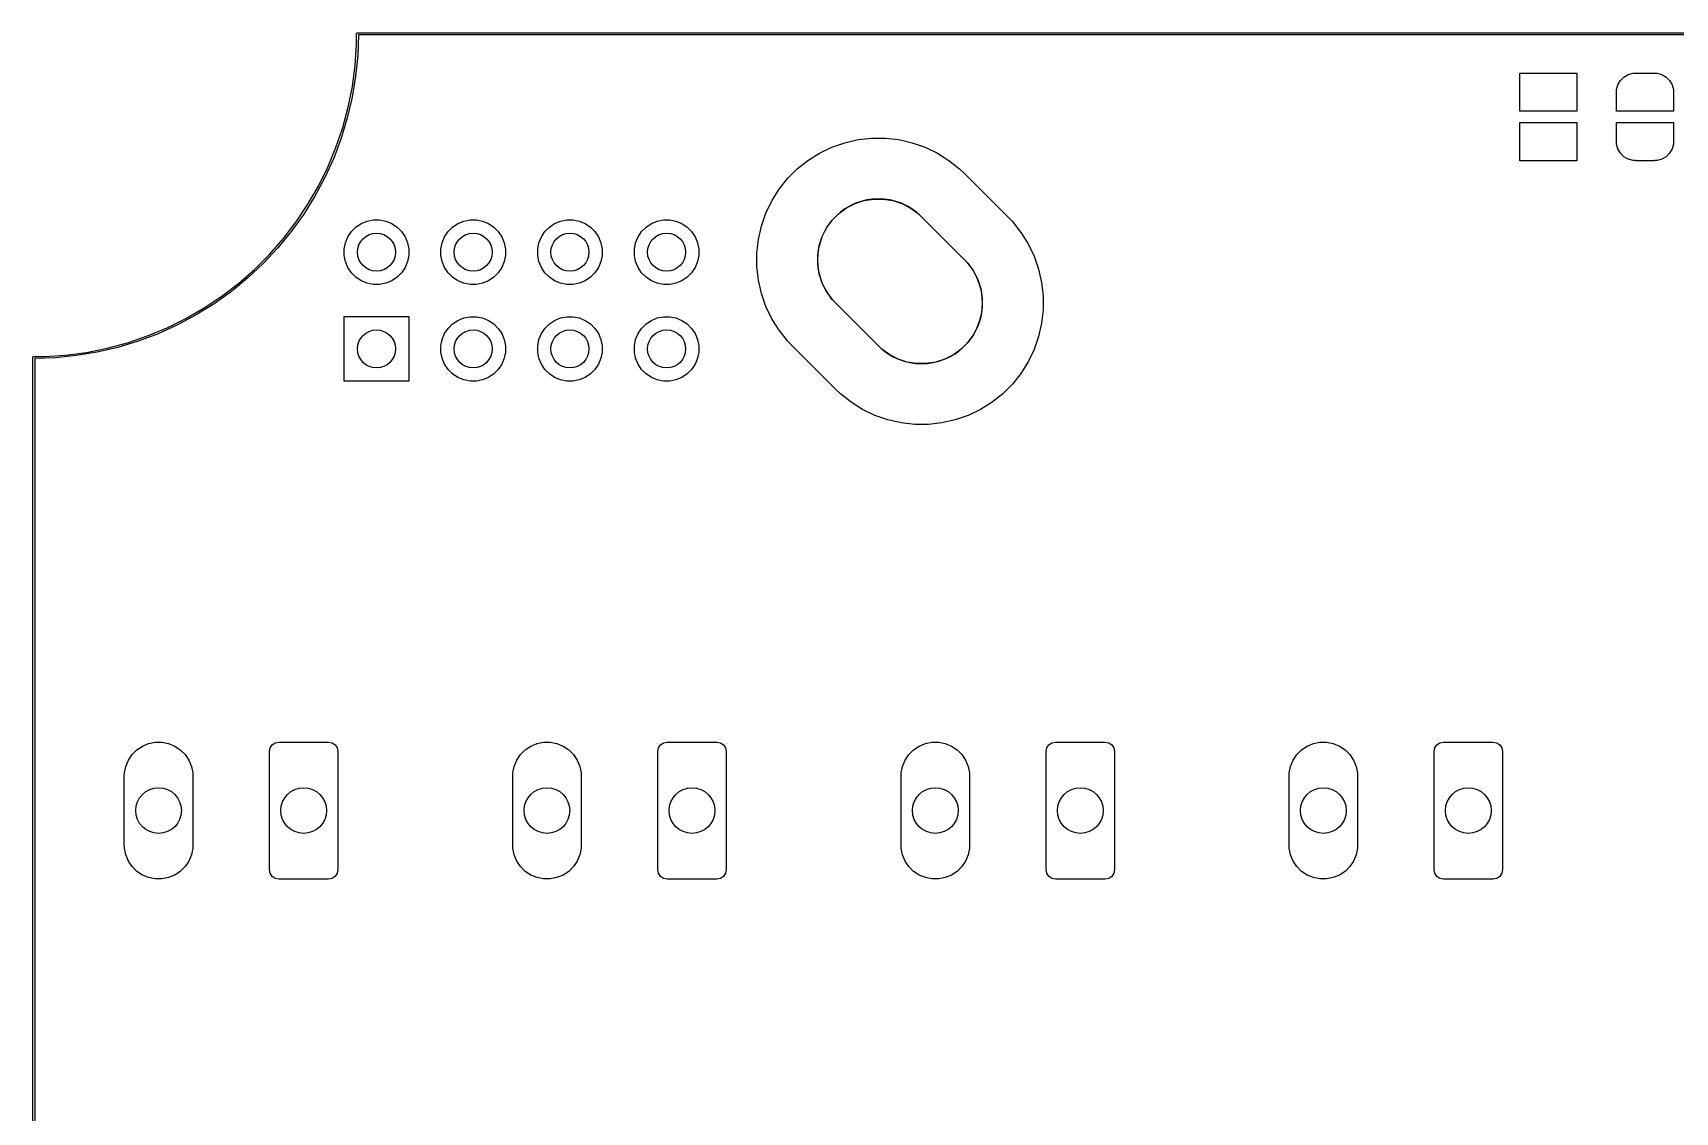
# Model space of a CAD drawing. Extents: x 89 to 178, y -115 to -57.
# Drawn here: x 88.97 to 132.11, y -85.32 to -56.97 of the extents above; entities that cross this region are included whole.
import ezdxf

# ---------------------------------------------------------------- set-up
doc = ezdxf.new("R2010")
doc.units = 0
doc.layers.add('BLACK', color=7, linetype='CONTINUOUS')

msp = doc.modelspace()

# ---------------------------------------------------------------- linework, layer by layer
at = {"layer": 'BLACK', "linetype": 'CONTINUOUS'}
for p, q in [((97.438709, -57.83114), (97.475, -57.277443)), ((97.475, -57), (97.476903, -56.994143)), ((97.475, -57.277443), (97.475, -57)), ((97.476903, -56.990433), (97.478689, -56.988646)), ((97.476903, -56.994143), (97.476903, -56.990433)), ((97.478689, -56.988646), (97.479775, -56.985305)), ((97.479775, -56.985305), (97.488023, -56.979312)), ((97.488023, -56.979312), (97.490433, -56.976903)), ((97.490433, -56.976903), (97.491682, -56.976654)), ((97.491682, -56.976654), (97.492275, -56.976224)), ((97.492275, -56.976224), (97.493847, -56.976224)), ((97.493847, -56.976224), (97.5, -56.975)), ((97.5, -56.975), (169.5, -56.975)), ((97.524182, -57.025), (97.506747, -57.557562)), ((169.47582, -57.025), (97.524182, -57.025)), ((97.506747, -57.557562), (97.452067, -58.112736)), ((97.452067, -58.112736), (97.361195, -58.663145)), ((97.366282, -58.381279), (97.438709, -57.83114)), ((128.028, -59.032), (128.028, -58.032)), ((128.028, -58.032), (129.528, -58.032)), ((129.528, -58.032), (129.528, -59.032)), ((130.60606, -58.340658), (130.671323, -58.227619)), ((130.671323, -58.227619), (130.763619, -58.135323)), ((130.763619, -58.135323), (130.876658, -58.07006)), ((130.876658, -58.07006), (131.002737, -58.036278)), ((131.002737, -58.036278), (131.068, -58.036278)), ((131.068, -58.036278), (131.068, -58.032)), ((131.068, -58.032), (131.568, -58.032)), ((131.568, -58.032), (131.568, -58.036278)), ((131.568, -58.036278), (131.633263, -58.036278)), ((131.633263, -58.036278), (131.759342, -58.07006)), ((131.759342, -58.07006), (131.872381, -58.135323)), ((131.872381, -58.135323), (131.964677, -58.227619)), ((131.964677, -58.227619), (132.02994, -58.340658)), ((97.258029, -58.925502), (97.366282, -58.381279)), ((130.568, -59.032), (130.568, -58.532)), ((130.568, -58.532), (130.572278, -58.532)), ((130.572278, -58.466737), (130.60606, -58.340658)), ((130.572278, -58.532), (130.572278, -58.466737)), ((132.02994, -58.340658), (132.063722, -58.466737)), ((132.063722, -58.466737), (132.063722, -58.532)), ((132.063722, -58.532), (132.068, -58.532)), ((132.068, -58.532), (132.068, -59.032)), ((97.114414, -59.461481), (97.258029, -58.925502)), ((97.361195, -58.663145), (97.234518, -59.206432)), ((129.528, -59.032), (128.028, -59.032)), ((132.068, -59.032), (130.568, -59.032)), ((96.936052, -59.986918), (97.114414, -59.461481)), ((97.234518, -59.206432), (97.072579, -59.740271)), ((128.028, -60.332), (128.028, -59.332)), ((128.028, -59.332), (129.528, -59.332)), ((129.528, -59.332), (129.528, -60.332)), ((130.568, -59.832), (130.568, -59.332)), ((130.568, -59.332), (132.068, -59.332)), ((132.068, -59.332), (132.068, -59.832)), ((97.072579, -59.740271), (96.876073, -60.262376)), ((109.959728, -59.9779), (110.298441, -59.85938)), ((110.298441, -59.85938), (110.648295, -59.779528)), ((110.648295, -59.779528), (111.004889, -59.739349)), ((111.004889, -59.739349), (111.363741, -59.739349)), ((111.363741, -59.739349), (111.720335, -59.779528)), ((111.720335, -59.779528), (112.070189, -59.85938)), ((112.070189, -59.85938), (112.408902, -59.9779)), ((130.572278, -59.832), (130.568, -59.832)), ((130.572278, -59.897263), (130.572278, -59.832)), ((130.60606, -60.023342), (130.572278, -59.897263)), ((132.063722, -59.897263), (132.02994, -60.023342)), ((132.068, -59.832), (132.063722, -59.832)), ((132.063722, -59.832), (132.063722, -59.897263)), ((96.876073, -60.262376), (96.64584, -60.770511)), ((96.723706, -60.499566), (96.936052, -59.986918)), ((109.052006, -60.54826), (109.332567, -60.32452)), ((109.332567, -60.32452), (109.636415, -60.1336)), ((109.636415, -60.1336), (109.959728, -59.9779)), ((112.408902, -59.9779), (112.732215, -60.1336)), ((112.732215, -60.1336), (113.036063, -60.32452)), ((113.036063, -60.32452), (113.316624, -60.54826)), ((129.528, -60.332), (128.028, -60.332)), ((130.671323, -60.136381), (130.60606, -60.023342)), ((130.763619, -60.228677), (130.671323, -60.136381)), ((130.876658, -60.29394), (130.763619, -60.228677)), ((131.002737, -60.327722), (130.876658, -60.29394)), ((131.068, -60.327722), (131.002737, -60.327722)), ((131.068, -60.332), (131.068, -60.327722)), ((131.568, -60.332), (131.068, -60.332)), ((131.633263, -60.327722), (131.568, -60.327722)), ((131.568, -60.327722), (131.568, -60.332)), ((131.759342, -60.29394), (131.633263, -60.327722)), ((131.872381, -60.228677), (131.759342, -60.29394)), ((131.964677, -60.136381), (131.872381, -60.228677)), ((132.02994, -60.023342), (131.964677, -60.136381)), ((96.64584, -60.770511), (96.382867, -61.2625)), ((96.478287, -60.997227), (96.723706, -60.499566)), ((108.57452, -61.082567), (108.79826, -60.802006)), ((108.79826, -60.802006), (109.052006, -60.54826)), ((113.316624, -60.54826), (113.447057, -60.671573)), ((113.447057, -60.671573), (114.578427, -61.802943)), ((96.200844, -61.477772), (96.478287, -60.997227)), ((108.3836, -61.386415), (108.57452, -61.082567)), ((95.892566, -61.939143), (96.200844, -61.477772)), ((96.382867, -61.2625), (96.088278, -61.736236)), ((108.2279, -61.709728), (108.3836, -61.386415)), ((110.145198, -61.717665), (110.348318, -61.57009)), ((110.145198, -61.717665), (110.348318, -61.57009)), ((110.348318, -61.57009), (110.572021, -61.456108)), ((110.348318, -61.57009), (110.572021, -61.456108)), ((110.572021, -61.456108), (110.810803, -61.378523)), ((110.572021, -61.456108), (110.810803, -61.378523)), ((110.810803, -61.378523), (111.05878, -61.339247)), ((110.810803, -61.378523), (111.05878, -61.339247)), ((111.05878, -61.339247), (111.30985, -61.339247)), ((111.05878, -61.339247), (111.30985, -61.339247)), ((111.30985, -61.339247), (111.557827, -61.378523)), ((111.30985, -61.339247), (111.557827, -61.378523)), ((111.557827, -61.378523), (111.796609, -61.456108)), ((111.557827, -61.378523), (111.796609, -61.456108)), ((111.796609, -61.456108), (112.020312, -61.57009)), ((111.796609, -61.456108), (112.020312, -61.57009)), ((112.020312, -61.57009), (112.223432, -61.717665)), ((112.020312, -61.57009), (112.223432, -61.717665)), ((95.554773, -62.379363), (95.892566, -61.939143)), ((96.088278, -61.736236), (95.763337, -62.189691)), ((97.342941, -62.195766), (97.460766, -62.077941)), ((97.460766, -62.077941), (97.599313, -61.985367)), ((97.599313, -61.985367), (97.753258, -61.921601)), ((97.753258, -61.921601), (97.916685, -61.889093)), ((97.916685, -61.889093), (98.083315, -61.889093)), ((98.083315, -61.889093), (98.246742, -61.921601)), ((98.246742, -61.921601), (98.400687, -61.985367)), ((98.400687, -61.985367), (98.539234, -62.077941)), ((98.539234, -62.077941), (98.657059, -62.195766)), ((99.882941, -62.195766), (100.000766, -62.077941)), ((100.000766, -62.077941), (100.139313, -61.985367)), ((100.139313, -61.985367), (100.293258, -61.921601)), ((100.293258, -61.921601), (100.456685, -61.889093)), ((100.456685, -61.889093), (100.623315, -61.889093)), ((100.623315, -61.889093), (100.786742, -61.921601)), ((100.786742, -61.921601), (100.940687, -61.985367)), ((100.940687, -61.985367), (101.079234, -62.077941)), ((101.079234, -62.077941), (101.197059, -62.195766)), ((102.422941, -62.195766), (102.540766, -62.077941)), ((102.540766, -62.077941), (102.679313, -61.985367)), ((102.679313, -61.985367), (102.833258, -61.921601)), ((102.833258, -61.921601), (102.996685, -61.889093)), ((102.996685, -61.889093), (103.163315, -61.889093)), ((103.163315, -61.889093), (103.326742, -61.921601)), ((103.326742, -61.921601), (103.480687, -61.985367)), ((103.480687, -61.985367), (103.619234, -62.077941)), ((103.619234, -62.077941), (103.737059, -62.195766)), ((104.962941, -62.195766), (105.080766, -62.077941)), ((105.080766, -62.077941), (105.219313, -61.985367)), ((105.219313, -61.985367), (105.373258, -61.921601)), ((105.373258, -61.921601), (105.536685, -61.889093)), ((105.536685, -61.889093), (105.703315, -61.889093)), ((105.703315, -61.889093), (105.866742, -61.921601)), ((105.866742, -61.921601), (106.020687, -61.985367)), ((106.020687, -61.985367), (106.159234, -62.077941)), ((106.159234, -62.077941), (106.277059, -62.195766)), ((108.029528, -62.398295), (108.10938, -62.048441)), ((108.10938, -62.048441), (108.2279, -61.709728)), ((109.706108, -62.322021), (109.82009, -62.098318)), ((109.706108, -62.322021), (109.82009, -62.098318)), ((109.82009, -62.098318), (109.967665, -61.895198)), ((109.82009, -62.098318), (109.967665, -61.895198)), ((109.967665, -61.895198), (110.145198, -61.717665)), ((109.967665, -61.895198), (110.145198, -61.717665)), ((112.223432, -61.717665), (112.315686, -61.802944)), ((112.223432, -61.717665), (112.315686, -61.802944)), ((112.315686, -61.802944), (113.447056, -62.934314)), ((112.315686, -61.802944), (113.447056, -62.934314)), ((114.578427, -61.802943), (114.70174, -61.933376)), ((114.70174, -61.933376), (114.92548, -62.213937)), ((95.188912, -62.796548), (95.554773, -62.379363)), ((95.763337, -62.189691), (95.409434, -62.620923)), ((97.154093, -62.651685), (97.186601, -62.488258)), ((97.186601, -62.488258), (97.250367, -62.334313)), ((97.250367, -62.334313), (97.342941, -62.195766)), ((98.657059, -62.195766), (98.749633, -62.334313)), ((98.749633, -62.334313), (98.813399, -62.488258)), ((98.813399, -62.488258), (98.845907, -62.651685)), ((99.694093, -62.651685), (99.726601, -62.488258)), ((99.726601, -62.488258), (99.790367, -62.334313)), ((99.790367, -62.334313), (99.882941, -62.195766)), ((101.197059, -62.195766), (101.289633, -62.334313)), ((101.289633, -62.334313), (101.353399, -62.488258)), ((101.353399, -62.488258), (101.385907, -62.651685)), ((102.234093, -62.651685), (102.266601, -62.488258)), ((102.266601, -62.488258), (102.330367, -62.334313)), ((102.330367, -62.334313), (102.422941, -62.195766)), ((103.737059, -62.195766), (103.829633, -62.334313)), ((103.829633, -62.334313), (103.893399, -62.488258)), ((103.893399, -62.488258), (103.925907, -62.651685)), ((104.774093, -62.651685), (104.806601, -62.488258)), ((104.806601, -62.488258), (104.870367, -62.334313)), ((104.870367, -62.334313), (104.962941, -62.195766)), ((106.277059, -62.195766), (106.369633, -62.334313)), ((106.369633, -62.334313), (106.433399, -62.488258)), ((106.433399, -62.488258), (106.465907, -62.651685)), ((107.989349, -62.754889), (108.029528, -62.398295)), ((109.628523, -62.560803), (109.706108, -62.322021)), ((109.628523, -62.560803), (109.706108, -62.322021)), ((114.92548, -62.213937), (115.1164, -62.517785)), ((115.1164, -62.517785), (115.2721, -62.841098)), ((94.796548, -63.188912), (95.188912, -62.796548)), ((95.409434, -62.620923), (95.028085, -63.028085)), ((97.154093, -62.818315), (97.154093, -62.651685)), ((97.186601, -62.981742), (97.154093, -62.818315)), ((98.845907, -62.818315), (98.813399, -62.981742)), ((98.845907, -62.651685), (98.845907, -62.818315)), ((99.694093, -62.818315), (99.694093, -62.651685)), ((99.726601, -62.981742), (99.694093, -62.818315)), ((101.385907, -62.818315), (101.353399, -62.981742)), ((101.385907, -62.651685), (101.385907, -62.818315)), ((102.234093, -62.818315), (102.234093, -62.651685)), ((102.266601, -62.981742), (102.234093, -62.818315)), ((103.925907, -62.818315), (103.893399, -62.981742)), ((103.925907, -62.651685), (103.925907, -62.818315)), ((104.774093, -62.818315), (104.774093, -62.651685)), ((104.806601, -62.981742), (104.774093, -62.818315)), ((106.465907, -62.818315), (106.433399, -62.981742)), ((106.465907, -62.651685), (106.465907, -62.818315)), ((107.989349, -63.113741), (107.989349, -62.754889)), ((109.589247, -62.80878), (109.628523, -62.560803)), ((109.589247, -62.80878), (109.628523, -62.560803)), ((109.589247, -63.05985), (109.589247, -62.80878)), ((109.589247, -63.05985), (109.589247, -62.80878)), ((113.447056, -62.934314), (113.532335, -63.026568)), ((113.447056, -62.934314), (113.532335, -63.026568)), ((115.2721, -62.841098), (115.39062, -63.179811)), ((94.379363, -63.554773), (94.796548, -63.188912)), ((95.028085, -63.028085), (94.620923, -63.409434)), ((97.250367, -63.135687), (97.186601, -62.981742)), ((97.342941, -63.274234), (97.250367, -63.135687)), ((97.460766, -63.392059), (97.342941, -63.274234)), ((97.599313, -63.484633), (97.460766, -63.392059)), ((98.539234, -63.392059), (98.400687, -63.484633)), ((98.657059, -63.274234), (98.539234, -63.392059)), ((98.749633, -63.135687), (98.657059, -63.274234)), ((98.813399, -62.981742), (98.749633, -63.135687)), ((99.790367, -63.135687), (99.726601, -62.981742)), ((99.882941, -63.274234), (99.790367, -63.135687)), ((100.000766, -63.392059), (99.882941, -63.274234)), ((100.139313, -63.484633), (100.000766, -63.392059)), ((101.079234, -63.392059), (100.940687, -63.484633)), ((101.197059, -63.274234), (101.079234, -63.392059)), ((101.289633, -63.135687), (101.197059, -63.274234)), ((101.353399, -62.981742), (101.289633, -63.135687)), ((102.330367, -63.135687), (102.266601, -62.981742)), ((102.422941, -63.274234), (102.330367, -63.135687)), ((102.540766, -63.392059), (102.422941, -63.274234)), ((102.679313, -63.484633), (102.540766, -63.392059)), ((103.619234, -63.392059), (103.480687, -63.484633)), ((103.737059, -63.274234), (103.619234, -63.392059)), ((103.829633, -63.135687), (103.737059, -63.274234)), ((103.893399, -62.981742), (103.829633, -63.135687)), ((104.870367, -63.135687), (104.806601, -62.981742)), ((104.962941, -63.274234), (104.870367, -63.135687)), ((105.080766, -63.392059), (104.962941, -63.274234)), ((105.219313, -63.484633), (105.080766, -63.392059)), ((106.159234, -63.392059), (106.020687, -63.484633)), ((106.277059, -63.274234), (106.159234, -63.392059)), ((106.369633, -63.135687), (106.277059, -63.274234)), ((106.433399, -62.981742), (106.369633, -63.135687)), ((108.029528, -63.470335), (107.989349, -63.113741)), ((109.628523, -63.307827), (109.589247, -63.05985)), ((109.628523, -63.307827), (109.589247, -63.05985)), ((109.706108, -63.546609), (109.628523, -63.307827)), ((109.706108, -63.546609), (109.628523, -63.307827)), ((113.532335, -63.026568), (113.67991, -63.229688)), ((113.532335, -63.026568), (113.67991, -63.229688)), ((113.67991, -63.229688), (113.793892, -63.453391)), ((113.67991, -63.229688), (113.793892, -63.453391)), ((115.39062, -63.179811), (115.470472, -63.529665)), ((94.189691, -63.763337), (93.736236, -64.088278)), ((93.939143, -63.892566), (94.379363, -63.554773)), ((94.620923, -63.409434), (94.189691, -63.763337)), ((97.753258, -63.548399), (97.599313, -63.484633)), ((97.916685, -63.580907), (97.753258, -63.548399)), ((98.083315, -63.580907), (97.916685, -63.580907)), ((98.246742, -63.548399), (98.083315, -63.580907)), ((98.400687, -63.484633), (98.246742, -63.548399)), ((100.293258, -63.548399), (100.139313, -63.484633)), ((100.456685, -63.580907), (100.293258, -63.548399)), ((100.623315, -63.580907), (100.456685, -63.580907)), ((100.786742, -63.548399), (100.623315, -63.580907)), ((100.940687, -63.484633), (100.786742, -63.548399)), ((102.833258, -63.548399), (102.679313, -63.484633)), ((102.996685, -63.580907), (102.833258, -63.548399)), ((103.163315, -63.580907), (102.996685, -63.580907)), ((103.326742, -63.548399), (103.163315, -63.580907)), ((103.480687, -63.484633), (103.326742, -63.548399)), ((105.373258, -63.548399), (105.219313, -63.484633)), ((105.536685, -63.580907), (105.373258, -63.548399)), ((105.703315, -63.580907), (105.536685, -63.580907)), ((105.866742, -63.548399), (105.703315, -63.580907)), ((106.020687, -63.484633), (105.866742, -63.548399)), ((108.10938, -63.820189), (108.029528, -63.470335)), ((108.2279, -64.158902), (108.10938, -63.820189)), ((109.82009, -63.770312), (109.706108, -63.546609)), ((109.82009, -63.770312), (109.706108, -63.546609)), ((109.967665, -63.973432), (109.82009, -63.770312)), ((109.967665, -63.973432), (109.82009, -63.770312)), ((113.793892, -63.453391), (113.871477, -63.692173)), ((113.793892, -63.453391), (113.871477, -63.692173)), ((113.871477, -63.692173), (113.910753, -63.94015)), ((113.871477, -63.692173), (113.910753, -63.94015)), ((115.470472, -63.529665), (115.510651, -63.88626)), ((92.997227, -64.478287), (93.477772, -64.200844)), ((93.736236, -64.088278), (93.2625, -64.382867)), ((93.477772, -64.200844), (93.939143, -63.892566)), ((108.3836, -64.482215), (108.2279, -64.158902)), ((110.052944, -64.065686), (109.967665, -63.973432)), ((110.052944, -64.065686), (109.967665, -63.973432)), ((111.184314, -65.197056), (110.052944, -64.065686)), ((111.184314, -65.197056), (110.052944, -64.065686)), ((113.910753, -64.19122), (113.871477, -64.439197)), ((113.910753, -64.19122), (113.871477, -64.439197)), ((113.910753, -63.94015), (113.910753, -64.19122)), ((113.910753, -63.94015), (113.910753, -64.19122)), ((115.510651, -64.245111), (115.470472, -64.601705)), ((115.510651, -63.88626), (115.510651, -64.245111)), ((92.770511, -64.64584), (92.262376, -64.876073)), ((92.499566, -64.723706), (92.997227, -64.478287)), ((93.2625, -64.382867), (92.770511, -64.64584)), ((97.15, -66.125), (97.15, -64.425)), ((97.15, -64.425), (98.85, -64.425)), ((98.85, -64.425), (98.85, -66.125)), ((99.882941, -64.735766), (100.000766, -64.617941)), ((100.000766, -64.617941), (100.139313, -64.525367)), ((100.139313, -64.525367), (100.293258, -64.461601)), ((100.293258, -64.461601), (100.456685, -64.429093)), ((100.456685, -64.429093), (100.623315, -64.429093)), ((100.623315, -64.429093), (100.786742, -64.461601)), ((100.786742, -64.461601), (100.940687, -64.525367)), ((100.940687, -64.525367), (101.079234, -64.617941)), ((101.079234, -64.617941), (101.197059, -64.735766)), ((102.422941, -64.735766), (102.540766, -64.617941)), ((102.540766, -64.617941), (102.679313, -64.525367)), ((102.679313, -64.525367), (102.833258, -64.461601)), ((102.833258, -64.461601), (102.996685, -64.429093)), ((102.996685, -64.429093), (103.163315, -64.429093)), ((103.163315, -64.429093), (103.326742, -64.461601)), ((103.326742, -64.461601), (103.480687, -64.525367)), ((103.480687, -64.525367), (103.619234, -64.617941)), ((103.619234, -64.617941), (103.737059, -64.735766)), ((104.962941, -64.735766), (105.080766, -64.617941)), ((105.080766, -64.617941), (105.219313, -64.525367)), ((105.219313, -64.525367), (105.373258, -64.461601)), ((105.373258, -64.461601), (105.536685, -64.429093)), ((105.536685, -64.429093), (105.703315, -64.429093)), ((105.703315, -64.429093), (105.866742, -64.461601)), ((105.866742, -64.461601), (106.020687, -64.525367)), ((106.020687, -64.525367), (106.159234, -64.617941)), ((106.159234, -64.617941), (106.277059, -64.735766)), ((108.57452, -64.786063), (108.3836, -64.482215)), ((113.793892, -64.677979), (113.67991, -64.901683)), ((113.793892, -64.677979), (113.67991, -64.901683)), ((113.871477, -64.439197), (113.793892, -64.677979)), ((113.871477, -64.439197), (113.793892, -64.677979)), ((115.470472, -64.601705), (115.39062, -64.951559)), ((90.925502, -65.258029), (91.461481, -65.114414)), ((91.740271, -65.072579), (91.206432, -65.234518)), ((91.461481, -65.114414), (91.986918, -64.936052)), ((92.262376, -64.876073), (91.740271, -65.072579)), ((91.986918, -64.936052), (92.499566, -64.723706)), ((99.694093, -65.191685), (99.726601, -65.028258)), ((99.726601, -65.028258), (99.790367, -64.874313)), ((99.790367, -64.874313), (99.882941, -64.735766)), ((101.197059, -64.735766), (101.289633, -64.874313)), ((101.289633, -64.874313), (101.353399, -65.028258)), ((101.353399, -65.028258), (101.385907, -65.191685)), ((102.234093, -65.191685), (102.266601, -65.028258)), ((102.266601, -65.028258), (102.330367, -64.874313)), ((102.330367, -64.874313), (102.422941, -64.735766)), ((103.737059, -64.735766), (103.829633, -64.874313)), ((103.829633, -64.874313), (103.893399, -65.028258)), ((103.893399, -65.028258), (103.925907, -65.191685)), ((104.774093, -65.191685), (104.806601, -65.028258)), ((104.806601, -65.028258), (104.870367, -64.874313)), ((104.870367, -64.874313), (104.962941, -64.735766)), ((106.277059, -64.735766), (106.369633, -64.874313)), ((106.369633, -64.874313), (106.433399, -65.028258)), ((106.433399, -65.028258), (106.465907, -65.191685)), ((108.79826, -65.066624), (108.57452, -64.786063)), ((108.921573, -65.197057), (108.79826, -65.066624)), ((113.532335, -65.104802), (113.354802, -65.282335)), ((113.532335, -65.104802), (113.354802, -65.282335)), ((113.67991, -64.901683), (113.532335, -65.104802)), ((113.67991, -64.901683), (113.532335, -65.104802)), ((115.39062, -64.951559), (115.2721, -65.290272)), ((88.975, -65.5), (88.976224, -65.493846)), ((88.975, -106.5), (88.975, -65.5)), ((88.976224, -65.492275), (88.976654, -65.491682)), ((88.976224, -65.493846), (88.976224, -65.492275)), ((88.976654, -65.491682), (88.976903, -65.490433)), ((88.976903, -65.490433), (88.979312, -65.488023)), ((88.979312, -65.488023), (88.985305, -65.479775)), ((88.985305, -65.479775), (88.988646, -65.478689)), ((88.988646, -65.478689), (88.990433, -65.476903)), ((88.990433, -65.476903), (88.994144, -65.476903)), ((88.994144, -65.476903), (89, -65.475)), ((89, -65.475), (89.277443, -65.475)), ((89.557562, -65.506747), (89.025, -65.524181)), ((89.025, -65.524181), (89.025, -106.475818)), ((89.277443, -65.475), (89.83114, -65.438709)), ((90.112736, -65.452067), (89.557562, -65.506747)), ((89.83114, -65.438709), (90.381279, -65.366282)), ((90.663145, -65.361195), (90.112736, -65.452067)), ((90.381279, -65.366282), (90.925502, -65.258029)), ((91.206432, -65.234518), (90.663145, -65.361195)), ((99.694093, -65.358315), (99.694093, -65.191685)), ((99.726601, -65.521742), (99.694093, -65.358315)), ((99.790367, -65.675687), (99.726601, -65.521742)), ((101.353399, -65.521742), (101.289633, -65.675687)), ((101.385907, -65.358315), (101.353399, -65.521742)), ((101.385907, -65.191685), (101.385907, -65.358315)), ((102.234093, -65.358315), (102.234093, -65.191685)), ((102.266601, -65.521742), (102.234093, -65.358315)), ((102.330367, -65.675687), (102.266601, -65.521742)), ((103.893399, -65.521742), (103.829633, -65.675687)), ((103.925907, -65.358315), (103.893399, -65.521742)), ((103.925907, -65.191685), (103.925907, -65.358315)), ((104.774093, -65.358315), (104.774093, -65.191685)), ((104.806601, -65.521742), (104.774093, -65.358315)), ((104.870367, -65.675687), (104.806601, -65.521742)), ((106.433399, -65.521742), (106.369633, -65.675687)), ((106.465907, -65.358315), (106.433399, -65.521742)), ((106.465907, -65.191685), (106.465907, -65.358315)), ((110.052943, -66.328427), (108.921573, -65.197057)), ((111.276568, -65.282335), (111.184314, -65.197056)), ((111.276568, -65.282335), (111.184314, -65.197056)), ((111.479688, -65.42991), (111.276568, -65.282335)), ((111.479688, -65.42991), (111.276568, -65.282335)), ((111.703391, -65.543892), (111.479688, -65.42991)), ((111.703391, -65.543892), (111.479688, -65.42991)), ((111.942173, -65.621477), (111.703391, -65.543892)), ((111.942173, -65.621477), (111.703391, -65.543892)), ((112.927979, -65.543892), (112.689197, -65.621477)), ((112.927979, -65.543892), (112.689197, -65.621477)), ((113.151683, -65.42991), (112.927979, -65.543892)), ((113.151683, -65.42991), (112.927979, -65.543892)), ((113.354802, -65.282335), (113.151683, -65.42991)), ((113.354802, -65.282335), (113.151683, -65.42991)), ((115.2721, -65.290272), (115.1164, -65.613585)), ((99.882941, -65.814234), (99.790367, -65.675687)), ((100.000766, -65.932059), (99.882941, -65.814234)), ((100.139313, -66.024633), (100.000766, -65.932059)), ((101.079234, -65.932059), (100.940687, -66.024633)), ((101.197059, -65.814234), (101.079234, -65.932059)), ((101.289633, -65.675687), (101.197059, -65.814234)), ((102.422941, -65.814234), (102.330367, -65.675687)), ((102.540766, -65.932059), (102.422941, -65.814234)), ((102.679313, -66.024633), (102.540766, -65.932059)), ((103.619234, -65.932059), (103.480687, -66.024633)), ((103.737059, -65.814234), (103.619234, -65.932059)), ((103.829633, -65.675687), (103.737059, -65.814234)), ((104.962941, -65.814234), (104.870367, -65.675687)), ((105.080766, -65.932059), (104.962941, -65.814234)), ((105.219313, -66.024633), (105.080766, -65.932059)), ((106.159234, -65.932059), (106.020687, -66.024633)), ((106.277059, -65.814234), (106.159234, -65.932059)), ((106.369633, -65.675687), (106.277059, -65.814234)), ((112.19015, -65.660753), (111.942173, -65.621477)), ((112.19015, -65.660753), (111.942173, -65.621477)), ((112.44122, -65.660753), (112.19015, -65.660753)), ((112.44122, -65.660753), (112.19015, -65.660753)), ((112.689197, -65.621477), (112.44122, -65.660753)), ((112.689197, -65.621477), (112.44122, -65.660753)), ((114.92548, -65.917433), (114.70174, -66.197995)), ((115.1164, -65.613585), (114.92548, -65.917433)), ((98.85, -66.125), (97.15, -66.125)), ((100.293258, -66.088399), (100.139313, -66.024633)), ((100.456685, -66.120907), (100.293258, -66.088399)), ((100.623315, -66.120907), (100.456685, -66.120907)), ((100.786742, -66.088399), (100.623315, -66.120907)), ((100.940687, -66.024633), (100.786742, -66.088399)), ((102.833258, -66.088399), (102.679313, -66.024633)), ((102.996685, -66.120907), (102.833258, -66.088399)), ((103.163315, -66.120907), (102.996685, -66.120907)), ((103.326742, -66.088399), (103.163315, -66.120907)), ((103.480687, -66.024633), (103.326742, -66.088399)), ((105.373258, -66.088399), (105.219313, -66.024633)), ((105.536685, -66.120907), (105.373258, -66.088399)), ((105.703315, -66.120907), (105.536685, -66.120907)), ((105.866742, -66.088399), (105.703315, -66.120907)), ((106.020687, -66.024633), (105.866742, -66.088399)), ((110.183376, -66.45174), (110.052943, -66.328427)), ((114.70174, -66.197995), (114.447995, -66.45174)), ((110.463937, -66.67548), (110.183376, -66.45174)), ((110.767785, -66.8664), (110.463937, -66.67548)), ((114.167433, -66.67548), (113.863585, -66.8664)), ((114.447995, -66.45174), (114.167433, -66.67548)), ((111.091098, -67.0221), (110.767785, -66.8664)), ((111.429811, -67.14062), (111.091098, -67.0221)), ((111.779665, -67.220472), (111.429811, -67.14062)), ((112.13626, -67.260651), (111.779665, -67.220472)), ((112.495111, -67.260651), (112.13626, -67.260651)), ((112.851705, -67.220472), (112.495111, -67.260651)), ((113.201559, -67.14062), (112.851705, -67.220472)), ((113.540272, -67.0221), (113.201559, -67.14062)), ((113.863585, -66.8664), (113.540272, -67.0221)), ((91.581791, -75.929046), (91.706546, -75.804291)), ((91.706546, -75.804291), (91.853243, -75.706271)), ((91.853243, -75.706271), (92.016244, -75.638754)), ((92.016244, -75.638754), (92.189285, -75.604334)), ((92.189285, -75.604334), (92.365715, -75.604334)), ((92.365715, -75.604334), (92.538756, -75.638754)), ((92.538756, -75.638754), (92.701757, -75.706271)), ((92.701757, -75.706271), (92.848454, -75.804291)), ((92.848454, -75.804291), (92.973209, -75.929046)), ((95.1875, -75.85), (95.20653, -75.754329)), ((95.1875, -78.95), (95.1875, -75.85)), ((95.20653, -75.754329), (95.260723, -75.673223)), ((95.260723, -75.673223), (95.341829, -75.61903)), ((95.341829, -75.61903), (95.4375, -75.6)), ((95.4375, -75.6), (96.7375, -75.6)), ((96.7375, -75.6), (96.833171, -75.61903)), ((96.833171, -75.61903), (96.914277, -75.673223)), ((96.914277, -75.673223), (96.96847, -75.754329)), ((96.96847, -75.754329), (96.9875, -75.85)), ((96.9875, -75.85), (96.9875, -78.95)), ((101.781791, -75.929046), (101.906546, -75.804291)), ((101.906546, -75.804291), (102.053243, -75.706271)), ((102.053243, -75.706271), (102.216244, -75.638754)), ((102.216244, -75.638754), (102.389285, -75.604334)), ((102.389285, -75.604334), (102.565715, -75.604334)), ((102.565715, -75.604334), (102.738756, -75.638754)), ((102.738756, -75.638754), (102.901757, -75.706271)), ((102.901757, -75.706271), (103.048454, -75.804291)), ((103.048454, -75.804291), (103.173209, -75.929046)), ((105.3875, -75.85), (105.40653, -75.754329)), ((105.3875, -78.95), (105.3875, -75.85)), ((105.40653, -75.754329), (105.460723, -75.673223)), ((105.460723, -75.673223), (105.541829, -75.61903)), ((105.541829, -75.61903), (105.6375, -75.6)), ((105.6375, -75.6), (106.9375, -75.6)), ((106.9375, -75.6), (107.033171, -75.61903)), ((107.033171, -75.61903), (107.114277, -75.673223)), ((107.114277, -75.673223), (107.16847, -75.754329)), ((107.16847, -75.754329), (107.1875, -75.85)), ((107.1875, -75.85), (107.1875, -78.95)), ((111.981791, -75.929046), (112.106546, -75.804291)), ((112.106546, -75.804291), (112.253243, -75.706271)), ((112.253243, -75.706271), (112.416244, -75.638754)), ((112.416244, -75.638754), (112.589285, -75.604334)), ((112.589285, -75.604334), (112.765715, -75.604334)), ((112.765715, -75.604334), (112.938756, -75.638754)), ((112.938756, -75.638754), (113.101757, -75.706271)), ((113.101757, -75.706271), (113.248454, -75.804291)), ((113.248454, -75.804291), (113.373209, -75.929046)), ((115.5875, -75.85), (115.60653, -75.754329)), ((115.5875, -78.95), (115.5875, -75.85)), ((115.60653, -75.754329), (115.660723, -75.673223)), ((115.660723, -75.673223), (115.741829, -75.61903)), ((115.741829, -75.61903), (115.8375, -75.6)), ((115.8375, -75.6), (117.1375, -75.6)), ((117.1375, -75.6), (117.233171, -75.61903)), ((117.233171, -75.61903), (117.314277, -75.673223)), ((117.314277, -75.673223), (117.36847, -75.754329)), ((117.36847, -75.754329), (117.3875, -75.85)), ((117.3875, -75.85), (117.3875, -78.95)), ((122.171791, -75.929046), (122.296546, -75.804291)), ((122.296546, -75.804291), (122.443243, -75.706271)), ((122.443243, -75.706271), (122.606244, -75.638754)), ((122.606244, -75.638754), (122.779285, -75.604334)), ((122.779285, -75.604334), (122.955715, -75.604334)), ((122.955715, -75.604334), (123.128756, -75.638754)), ((123.128756, -75.638754), (123.291757, -75.706271)), ((123.291757, -75.706271), (123.438454, -75.804291)), ((123.438454, -75.804291), (123.563209, -75.929046)), ((125.7775, -75.85), (125.79653, -75.754329)), ((125.7775, -78.95), (125.7775, -75.85)), ((125.79653, -75.754329), (125.850723, -75.673223)), ((125.850723, -75.673223), (125.931829, -75.61903)), ((125.931829, -75.61903), (126.0275, -75.6)), ((126.0275, -75.6), (127.3275, -75.6)), ((127.3275, -75.6), (127.423171, -75.61903)), ((127.423171, -75.61903), (127.504277, -75.673223)), ((127.504277, -75.673223), (127.55847, -75.754329)), ((127.55847, -75.754329), (127.5775, -75.85)), ((127.5775, -75.85), (127.5775, -78.95)), ((91.381834, -76.411785), (91.416254, -76.238744)), ((91.416254, -76.238744), (91.483771, -76.075743)), ((91.483771, -76.075743), (91.581791, -75.929046)), ((92.973209, -75.929046), (93.071229, -76.075743)), ((93.071229, -76.075743), (93.138746, -76.238744)), ((93.138746, -76.238744), (93.173166, -76.411785)), ((101.581834, -76.411785), (101.616254, -76.238744)), ((101.616254, -76.238744), (101.683771, -76.075743)), ((101.683771, -76.075743), (101.781791, -75.929046)), ((103.173209, -75.929046), (103.271229, -76.075743)), ((103.271229, -76.075743), (103.338746, -76.238744)), ((103.338746, -76.238744), (103.373166, -76.411785)), ((111.781834, -76.411785), (111.816254, -76.238744)), ((111.816254, -76.238744), (111.883771, -76.075743)), ((111.883771, -76.075743), (111.981791, -75.929046)), ((113.373209, -75.929046), (113.471229, -76.075743)), ((113.471229, -76.075743), (113.538746, -76.238744)), ((113.538746, -76.238744), (113.573166, -76.411785)), ((121.971834, -76.411785), (122.006254, -76.238744)), ((122.006254, -76.238744), (122.073771, -76.075743)), ((122.073771, -76.075743), (122.171791, -75.929046)), ((123.563209, -75.929046), (123.661229, -76.075743)), ((123.661229, -76.075743), (123.728746, -76.238744)), ((123.728746, -76.238744), (123.763166, -76.411785)), ((91.3775, -76.5), (91.381834, -76.411785)), ((91.3775, -78.3), (91.3775, -76.5)), ((93.173166, -76.411785), (93.1775, -76.5)), ((93.1775, -76.5), (93.1775, -78.3)), ((101.5775, -76.5), (101.581834, -76.411785)), ((101.5775, -78.3), (101.5775, -76.5)), ((103.373166, -76.411785), (103.3775, -76.5)), ((103.3775, -76.5), (103.3775, -78.3)), ((111.7775, -76.5), (111.781834, -76.411785)), ((111.7775, -78.3), (111.7775, -76.5)), ((113.573166, -76.411785), (113.5775, -76.5)), ((113.5775, -76.5), (113.5775, -78.3)), ((121.9675, -76.5), (121.971834, -76.411785)), ((121.9675, -78.3), (121.9675, -76.5)), ((123.763166, -76.411785), (123.7675, -76.5)), ((123.7675, -76.5), (123.7675, -78.3)), ((91.381834, -78.388215), (91.3775, -78.3)), ((91.416254, -78.561256), (91.381834, -78.388215)), ((93.173166, -78.388215), (93.138746, -78.561256)), ((93.1775, -78.3), (93.173166, -78.388215)), ((101.581834, -78.388215), (101.5775, -78.3)), ((101.616254, -78.561256), (101.581834, -78.388215)), ((103.373166, -78.388215), (103.338746, -78.561256)), ((103.3775, -78.3), (103.373166, -78.388215)), ((111.781834, -78.388215), (111.7775, -78.3)), ((111.816254, -78.561256), (111.781834, -78.388215)), ((113.573166, -78.388215), (113.538746, -78.561256)), ((113.5775, -78.3), (113.573166, -78.388215)), ((121.971834, -78.388215), (121.9675, -78.3)), ((122.006254, -78.561256), (121.971834, -78.388215)), ((123.763166, -78.388215), (123.728746, -78.561256)), ((123.7675, -78.3), (123.763166, -78.388215)), ((91.483771, -78.724257), (91.416254, -78.561256)), ((91.581791, -78.870954), (91.483771, -78.724257)), ((91.706546, -78.995709), (91.581791, -78.870954)), ((92.973209, -78.870954), (92.848454, -78.995709)), ((93.071229, -78.724257), (92.973209, -78.870954)), ((93.138746, -78.561256), (93.071229, -78.724257)), ((101.683771, -78.724257), (101.616254, -78.561256)), ((101.781791, -78.870954), (101.683771, -78.724257)), ((101.906546, -78.995709), (101.781791, -78.870954)), ((103.173209, -78.870954), (103.048454, -78.995709)), ((103.271229, -78.724257), (103.173209, -78.870954)), ((103.338746, -78.561256), (103.271229, -78.724257)), ((111.883771, -78.724257), (111.816254, -78.561256)), ((111.981791, -78.870954), (111.883771, -78.724257)), ((112.106546, -78.995709), (111.981791, -78.870954)), ((113.373209, -78.870954), (113.248454, -78.995709)), ((113.471229, -78.724257), (113.373209, -78.870954)), ((113.538746, -78.561256), (113.471229, -78.724257)), ((122.073771, -78.724257), (122.006254, -78.561256)), ((122.171791, -78.870954), (122.073771, -78.724257)), ((122.296546, -78.995709), (122.171791, -78.870954)), ((123.563209, -78.870954), (123.438454, -78.995709)), ((123.661229, -78.724257), (123.563209, -78.870954)), ((123.728746, -78.561256), (123.661229, -78.724257)), ((91.853243, -79.093729), (91.706546, -78.995709)), ((92.016244, -79.161246), (91.853243, -79.093729)), ((92.189285, -79.195666), (92.016244, -79.161246)), ((92.365715, -79.195666), (92.189285, -79.195666)), ((92.538756, -79.161246), (92.365715, -79.195666)), ((92.701757, -79.093729), (92.538756, -79.161246)), ((92.848454, -78.995709), (92.701757, -79.093729)), ((95.20653, -79.045671), (95.1875, -78.95)), ((95.260723, -79.126777), (95.20653, -79.045671)), ((95.341829, -79.18097), (95.260723, -79.126777)), ((95.4375, -79.2), (95.341829, -79.18097)), ((96.7375, -79.2), (95.4375, -79.2)), ((96.833171, -79.18097), (96.7375, -79.2)), ((96.914277, -79.126777), (96.833171, -79.18097)), ((96.96847, -79.045671), (96.914277, -79.126777)), ((96.9875, -78.95), (96.96847, -79.045671)), ((102.053243, -79.093729), (101.906546, -78.995709)), ((102.216244, -79.161246), (102.053243, -79.093729)), ((102.389285, -79.195666), (102.216244, -79.161246)), ((102.565715, -79.195666), (102.389285, -79.195666)), ((102.738756, -79.161246), (102.565715, -79.195666)), ((102.901757, -79.093729), (102.738756, -79.161246)), ((103.048454, -78.995709), (102.901757, -79.093729)), ((105.40653, -79.045671), (105.3875, -78.95)), ((105.460723, -79.126777), (105.40653, -79.045671)), ((105.541829, -79.18097), (105.460723, -79.126777)), ((105.6375, -79.2), (105.541829, -79.18097)), ((106.9375, -79.2), (105.6375, -79.2)), ((107.033171, -79.18097), (106.9375, -79.2)), ((107.114277, -79.126777), (107.033171, -79.18097)), ((107.16847, -79.045671), (107.114277, -79.126777)), ((107.1875, -78.95), (107.16847, -79.045671)), ((112.253243, -79.093729), (112.106546, -78.995709)), ((112.416244, -79.161246), (112.253243, -79.093729)), ((112.589285, -79.195666), (112.416244, -79.161246)), ((112.765715, -79.195666), (112.589285, -79.195666)), ((112.938756, -79.161246), (112.765715, -79.195666)), ((113.101757, -79.093729), (112.938756, -79.161246)), ((113.248454, -78.995709), (113.101757, -79.093729)), ((115.60653, -79.045671), (115.5875, -78.95)), ((115.660723, -79.126777), (115.60653, -79.045671)), ((115.741829, -79.18097), (115.660723, -79.126777)), ((115.8375, -79.2), (115.741829, -79.18097)), ((117.1375, -79.2), (115.8375, -79.2)), ((117.233171, -79.18097), (117.1375, -79.2)), ((117.314277, -79.126777), (117.233171, -79.18097)), ((117.36847, -79.045671), (117.314277, -79.126777)), ((117.3875, -78.95), (117.36847, -79.045671)), ((122.443243, -79.093729), (122.296546, -78.995709)), ((122.606244, -79.161246), (122.443243, -79.093729)), ((122.779285, -79.195666), (122.606244, -79.161246)), ((122.955715, -79.195666), (122.779285, -79.195666)), ((123.128756, -79.161246), (122.955715, -79.195666)), ((123.291757, -79.093729), (123.128756, -79.161246)), ((123.438454, -78.995709), (123.291757, -79.093729)), ((125.79653, -79.045671), (125.7775, -78.95)), ((125.850723, -79.126777), (125.79653, -79.045671)), ((125.931829, -79.18097), (125.850723, -79.126777)), ((126.0275, -79.2), (125.931829, -79.18097)), ((127.3275, -79.2), (126.0275, -79.2)), ((127.423171, -79.18097), (127.3275, -79.2)), ((127.504277, -79.126777), (127.423171, -79.18097)), ((127.55847, -79.045671), (127.504277, -79.126777)), ((127.5775, -78.95), (127.55847, -79.045671))]:
    msp.add_line(p, q, dxfattribs=at)
at = {"layer": 'BLACK'}
for centre, radius in [((98, -62.735), 0.5), ((98, -62.735), 0.5), ((100.54, -62.735), 0.5), ((100.54, -62.735), 0.5), ((103.08, -62.735), 0.5), ((103.08, -62.735), 0.5), ((105.62, -62.735), 0.5), ((105.62, -62.735), 0.5), ((98, -65.275), 0.5), ((98, -65.275), 0.5), ((100.54, -65.275), 0.5), ((100.54, -65.275), 0.5), ((103.08, -65.275), 0.5), ((103.08, -65.275), 0.5), ((105.62, -65.275), 0.5), ((105.62, -65.275), 0.5), ((92.2775, -77.4), 0.6), ((92.2775, -77.4), 0.6), ((96.0875, -77.4), 0.6), ((96.0875, -77.4), 0.6), ((102.4775, -77.4), 0.6), ((102.4775, -77.4), 0.6), ((106.2875, -77.4), 0.6), ((106.2875, -77.4), 0.6), ((112.6775, -77.4), 0.6), ((112.6775, -77.4), 0.6), ((116.4875, -77.4), 0.6), ((116.4875, -77.4), 0.6), ((122.8675, -77.4), 0.6), ((122.8675, -77.4), 0.6), ((126.6775, -77.4), 0.6), ((126.6775, -77.4), 0.6)]:
    msp.add_circle(centre, radius, dxfattribs=at)
at = {"layer": 'WHITE', "linetype": 'CONTINUOUS'}
for p, q in [((113.447056, -62.934315), (112.315685, -61.802944)), ((110.052944, -64.065685), (111.184315, -65.197056))]:
    msp.add_line(p, q, dxfattribs=at)
at = {"layer": 'WHITE'}
for centre, radius in [((98, -62.735), 0.5), ((100.54, -62.735), 0.5), ((103.08, -62.735), 0.5), ((105.62, -62.735), 0.5), ((98, -65.275), 0.5), ((100.54, -65.275), 0.5), ((103.08, -65.275), 0.5), ((105.62, -65.275), 0.5), ((92.2775, -77.4), 0.6), ((96.0875, -77.4), 0.6), ((102.4775, -77.4), 0.6), ((106.2875, -77.4), 0.6), ((112.6775, -77.4), 0.6), ((116.4875, -77.4), 0.6), ((122.8675, -77.4), 0.6), ((126.6775, -77.4), 0.6)]:
    msp.add_circle(centre, radius, dxfattribs=at)
for centre, start, end in [((111.184315, -62.934315), 45, 225), ((112.315685, -64.065685), 225, 405)]:
    msp.add_arc(centre, 1.599999, start, end, dxfattribs=at)

doc.saveas('drawing.dxf')
